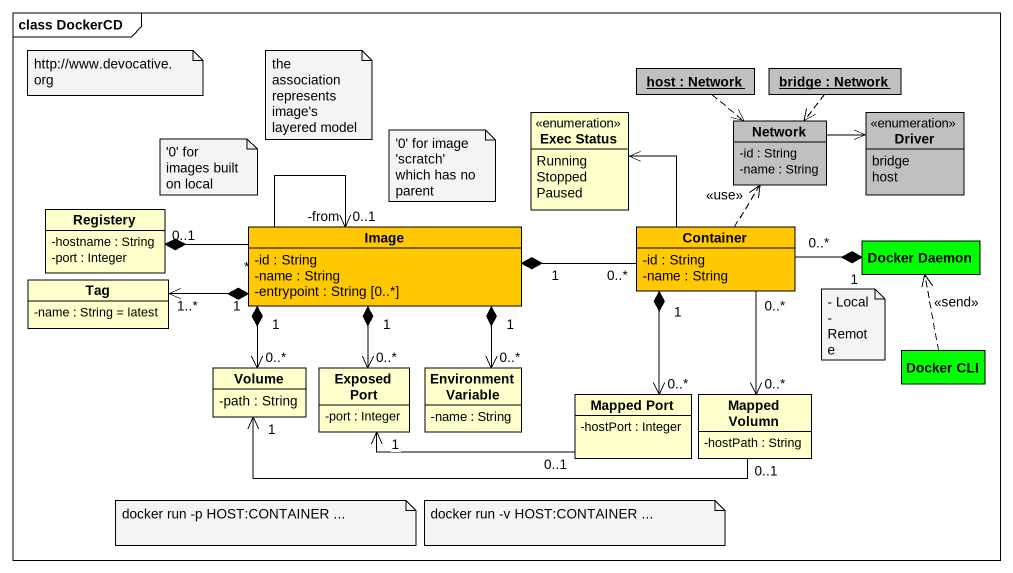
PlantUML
@startuml
mainframe class DockerCD
hide circle
hide empty members
skinparam classAttributeIconSize 0
object "host : Network" as host #C0C0C0
object "bridge : Network" as bridge #C0C0C0
enum "Exec Status" as Exec_Status {
  Running
  Stopped
  Paused
}
class "Network" as Network_ #C0C0C0 {
  -id : String
  -name : String
}
enum Driver #C0C0C0 {
  bridge
  host
}
class Registery #FFFFCC {
  -hostname : String
  -port : Integer
}
class Image #FFC800 {
  -id : String
  -name : String
  -entrypoint : String [0..*]
}
class Container #FFC800 {
  -id : String
  -name : String
}
class "Docker Daemon" as Docker_Daemon #00FF00
class Tag {
  -name : String = latest
}
class Volume {
  -path : String
}
class "Exposed Port" as Exposed_Port {
  -port : Integer
}
class "Environment Variable" as Environment_Variable {
  -name : String
}
class "Docker CLI" as Docker_CLI #00FF00
class "Mapped Port" as Mapped_Port {
  -hostPort : Integer
}
class "Mapped Volumn" as Mapped_Volumn {
  -hostPath : String
}
host ..> Network_
bridge ..> Network_
Network_ -right-> Driver
Registery "0..1" *-right- "*" Image
Image --> "0..1\n-from" Image
Image "1" *-right- "0..*" Container
Image "1" *-left-> "1..*" Tag
Image "1" *--> "0..*" Volume
Image "1" *--> "0..*" Exposed_Port
Image "1" *--> "0..*" Environment_Variable
Container -up-> Exec_Status
Container .up.> Network_ : <<use>>
Docker_Daemon "1" *-left- "0..*" Container
Docker_CLI .up.> Docker_Daemon : <<send>>
Mapped_Port "0..*" <-up-* "1" Container
Mapped_Port "0..1" -left-> "1" Exposed_Port
Mapped_Volumn "0..*" <-up- "0..*" Container
Mapped_Volumn "0..1" -left-> "1" Volume
note as N1
  http://www.devocative.org
end note
note as N2
  the association represents image's layered model
end note
note as N3
  ~'0' for images built on local
end note
note as N4
  ~'0' for image 'scratch' which has no parent
end note
note as N5
  - Local
  - Remote
end note
note as N6
  docker run -p HOST:CONTAINER ...
end note
note as N7
  docker run -v HOST:CONTAINER ...
end note
@enduml
